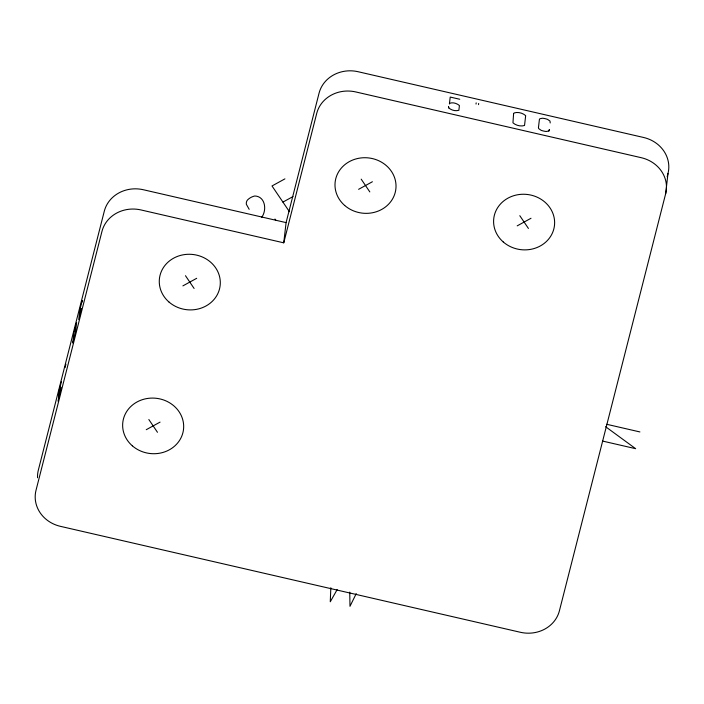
<?xml version="1.0" encoding="UTF-8"?>
<svg xmlns="http://www.w3.org/2000/svg" width="704" height="704" viewBox="0 0 704 704"><rect width="100%" height="100%" fill="white"/><g stroke="black" fill="none" stroke-linecap="round" stroke-linejoin="round"><path stroke-width="1.06" d="M330.836 587.752L330.273 601.762L337.163 589.6M57.974 401.148L60.315 391.996L60.861 387.253L58.485 396.994L59.286 390.069L61.486 381.436M65.164 367.576L65.296 366.388M65.736 365.314L65.877 364.118M82.13 301.928L82.254 300.476L79.904 309.681L78.76 319.581L81.374 308.484L81.101 310.376M283.747 242.827L286.088 222.614L319.053 93.183A32.595 29.638 6.6 0 1 358.098 71.72L643.588 137.474A32.595 29.638 6.6 0 1 667.982 173.545L665.65 193.758L559.407 610.817A32.595 29.638 6.6 0 1 520.362 632.28L60.412 526.337A32.595 29.638 6.6 0 1 36.018 490.274L101.957 231.405A32.595 29.638 6.6 0 1 141.002 209.95L283.747 242.827L316.712 113.397A32.595 29.638 6.6 0 1 355.766 91.942L641.247 157.696A32.595 29.638 6.6 0 1 665.65 193.758M476.036 104.069L476.168 102.872M478.535 104.641L478.667 103.453M550.185 122.971L550.018 121.088L547.642 119.416A8.554 3.538 14.3 0 0 542.485 118.228L539.862 118.747L539.396 119.46L538.437 127.767L538.718 128.647L541.094 130.293A8.554 3.538 14.3 0 0 546.251 131.481L548.874 130.988L549.428 129.518L548.874 130.988M667.172 176.739L667.982 173.545M261.571 217.518C267.098 210.355 265.478 196.354 254.786 195.985A15.022 13.658 6.6 0 0 247.474 200.006A6.538 5.94 6.6 0 0 246.382 204.345L249.172 209.317M356.25 593.604L349.985 606.302L349.747 592.108M284.918 178.869L272.008 185.962L289.432 211.719M282.92 202.101L292.996 196.566M182.89 285.886L196.698 278.3M358.6 189.323L372.407 181.738M146.256 429.695L160.063 422.11M517.202 225.861L531.01 218.266M459.738 99.255L450.217 97.064L449.416 103.99L449.759 103.303C452.883 102.018 456.94 103.409 459.422 105.53L458.876 110.273C455.506 111.364 451.326 110.229 448.73 107.879L448.51 106.55L448.73 107.879M286.088 222.614L143.343 189.737A32.595 29.638 6.6 0 0 104.298 211.191L38.35 470.052A32.595 29.638 6.6 0 0 37.541 477.752M606.69 424.283L639.91 431.939M602.422 441.03L635.65 448.686L605.572 426.686M519.798 215.688L528.422 228.439M361.196 179.159L369.82 191.91M274.974 219.023L275.942 220.458M185.478 275.713L194.102 288.464M148.843 419.522L157.467 432.282M72.811 342.54L72.802 343.033L75.478 332.534L76.613 322.687L73.938 333.186L72.811 342.54M513.594 113.74L512.952 122.822C515.926 125.444 520.722 126.72 524.533 125.488L525.677 115.632C522.711 112.992 517.898 111.69 514.096 112.966L513.594 113.74M168.969 302.016A30.554 27.782 6.6 0 0 219.525 288.939A30.554 27.782 6.6 0 0 180.866 255.314A30.554 27.782 6.6 0 0 168.969 302.016M344.687 205.462A30.554 27.782 6.6 0 0 395.243 192.386A30.554 27.782 6.6 0 0 356.585 158.761A30.554 27.782 6.6 0 0 344.687 205.462M132.343 445.834A30.554 27.782 6.6 0 0 182.899 432.749A30.554 27.782 6.6 0 0 144.241 399.124A30.554 27.782 6.6 0 0 132.343 445.834M503.29 241.991A30.554 27.782 6.6 0 0 553.846 228.914A30.554 27.782 6.6 0 0 515.187 195.29A30.554 27.782 6.6 0 0 503.29 241.991"/></g></svg>
